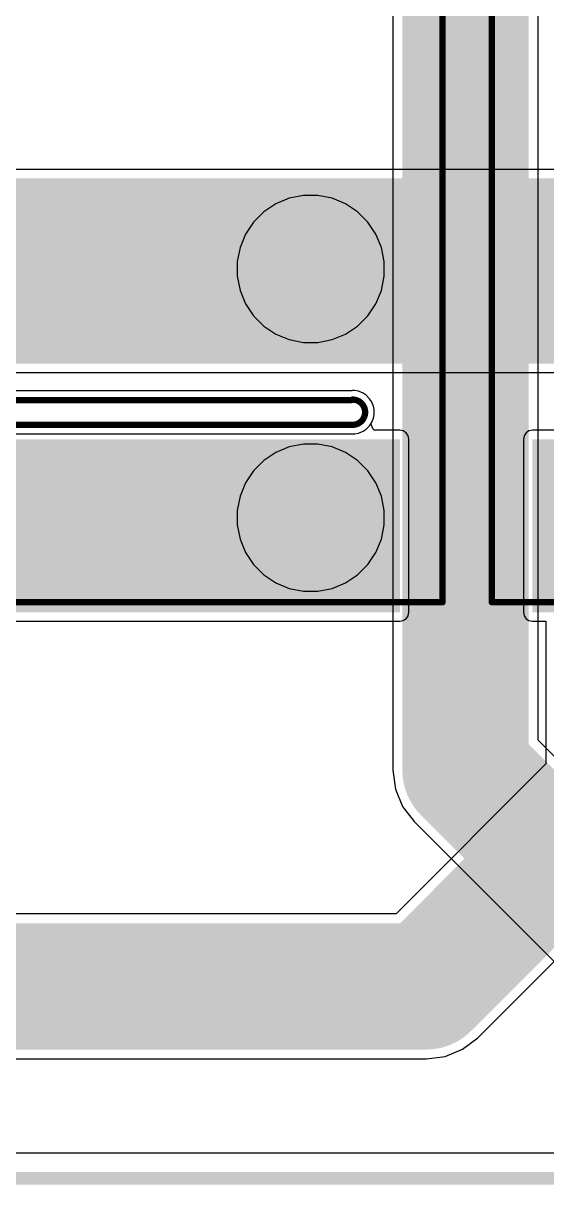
# Model space of a CAD drawing. Header units: millimetres. Extents: x -5 to 123, y 0 to 98.
# Drawn here: x 47.14 to 57.67, y -0.13 to 23.22 of the extents above; entities that cross this region are included whole.
import ezdxf

# ---------------------------------------------------------------- set-up
doc = ezdxf.new("R2010")
doc.units = ezdxf.units.MM
for name, color, linetype in [('BottomLayer', 5, 'Continuous'), ('BottomSolder', 6, 'Continuous'), ('Mechanical2', 216, 'Continuous'), ('MultiLayer', 9, 'Continuous'), ('PadHoleLayer', 156, 'Continuous'), ('TopLayer', 1, 'Continuous'), ('TopOverlay', 2, 'Continuous'), ('TopSolder', 216, 'Continuous')]:
    doc.layers.add(name, color=color, linetype=linetype)

# ---------------------------------------------------------------- blocks, each defined once
blk = doc.blocks.new('G2RL_1A_E2_CV_HA_DC12_90')
at = {"layer": 'TopOverlay', "const_width": 0.127}
for points in [[(14.199, -6.35), (14.199, 6.401)], [(14.199, -6.35), (-14.859, -6.35)]]:
    blk.add_lwpolyline(points, dxfattribs=at)
at = {"layer": 'TopOverlay', "const_width": 0.0635}
blk.add_lwpolyline([(14.167, -6.35, 1), (14.23, -6.35, 1)], format="xyb", close=True, dxfattribs=at)
blk.add_lwpolyline([(14.167, -6.35, 1), (14.23, -6.35, 1)], format="xyb", close=True, dxfattribs=at)
blk = doc.blocks.new('G2RL_1A_E2_CV_HA_DC12_91')
at = {"layer": 'BottomLayer'}
h = blk.add_hatch(color=5, dxfattribs=at)
edge = h.paths.add_edge_path()
edge.add_arc((7.5, 3.75), 1.3, 0, 360)
h = blk.add_hatch(color=5, dxfattribs=at)
edge = h.paths.add_edge_path()
edge.add_arc((12.5, 3.75), 1.3, 0, 360)
at = {"layer": 'BottomSolder'}
h = blk.add_hatch(color=6, dxfattribs=at)
edge = h.paths.add_edge_path()
edge.add_arc((7.5, 3.75), 1.402, 0, 360)
h = blk.add_hatch(color=6, dxfattribs=at)
edge = h.paths.add_edge_path()
edge.add_arc((12.5, 3.75), 1.402, 0, 360)
at = {"layer": 'MultiLayer'}
h = blk.add_hatch(color=9, dxfattribs=at)
edge = h.paths.add_edge_path()
edge.add_arc((7.5, 3.75), 1.3, 0, 360)
h = blk.add_hatch(color=9, dxfattribs=at)
edge = h.paths.add_edge_path()
edge.add_arc((12.5, 3.75), 1.3, 0, 360)
at = {"layer": 'PadHoleLayer'}
h = blk.add_hatch(color=156, dxfattribs=at)
edge = h.paths.add_edge_path()
edge.add_arc((7.5, 3.75), 0.65, 0, 360)
h = blk.add_hatch(color=156, dxfattribs=at)
edge = h.paths.add_edge_path()
edge.add_arc((12.5, 3.75), 0.65, 0, 360)
at = {"layer": 'TopLayer'}
h = blk.add_hatch(color=1, dxfattribs=at)
edge = h.paths.add_edge_path()
edge.add_arc((7.5, 3.75), 1.3, 0, 360)
h = blk.add_hatch(color=1, dxfattribs=at)
edge = h.paths.add_edge_path()
edge.add_arc((12.5, 3.75), 1.3, 0, 360)
at = {"layer": 'TopSolder'}
h = blk.add_hatch(color=216, dxfattribs=at)
edge = h.paths.add_edge_path()
edge.add_arc((7.5, 3.75), 1.402, 0, 360)
h = blk.add_hatch(color=216, dxfattribs=at)
edge = h.paths.add_edge_path()
edge.add_arc((12.5, 3.75), 1.402, 0, 360)
at = {"layer": 'TopOverlay', "const_width": 0.127}
for points in [[(14.199, 6.401), (-14.859, 6.401)], [(14.199, -6.35), (14.199, 6.401)]]:
    blk.add_lwpolyline(points, dxfattribs=at)
at = {"layer": 'TopOverlay', "const_width": 0.0635}
blk.add_lwpolyline([(14.167, 6.401, 1), (14.23, 6.401, 1)], format="xyb", close=True, dxfattribs=at)
blk.add_lwpolyline([(14.167, 6.401, 1), (14.23, 6.401, 1)], format="xyb", close=True, dxfattribs=at)

msp = doc.modelspace()

# ---------------------------------------------------------------- hatches: boundary and pattern name
at = {"layer": 'BottomLayer'}
msp.add_hatch(color=5, dxfattribs=at).paths.add_polyline_path([(54.762, 51.759), (54.762, 9.373), (57.302, 9.373), (57.302, 51.759)])
at = {"layer": 'TopLayer'}
for points in [[(43.637, 16.379), (68.504, 16.379), (68.504, 20.101), (43.637, 20.101)], [(43.637, 11.379), (54.712, 11.379), (54.712, 14.859), (43.637, 14.859)], [(57.379, 11.379), (68.453, 11.379), (68.453, 14.859), (57.379, 14.859)]]:
    msp.add_hatch(color=1, dxfattribs=at).paths.add_polyline_path(points)

# ---------------------------------------------------------------- linework, layer by layer
at = {"layer": 'BottomLayer'}
for p, q in [((54.572, 30.566), (54.572, 8.204)), ((57.493, 8.809), (57.493, 30.566)), ((52.489, 19.702), (52.22, 19.591)), ((52.774, 19.759), (52.489, 19.702)), ((53.065, 19.759), (52.774, 19.759)), ((53.351, 19.702), (53.065, 19.759)), ((53.62, 19.591), (53.351, 19.702)), ((51.978, 19.429), (51.772, 19.223)), ((52.22, 19.591), (51.978, 19.429)), ((53.862, 19.429), (53.62, 19.591)), ((54.068, 19.223), (53.862, 19.429)), ((51.772, 19.223), (51.61, 18.981)), ((54.229, 18.981), (54.068, 19.223)), ((51.61, 18.981), (51.499, 18.712)), ((54.341, 18.712), (54.229, 18.981)), ((51.499, 18.712), (51.442, 18.427)), ((54.398, 18.427), (54.341, 18.712)), ((51.442, 18.427), (51.442, 18.135)), ((54.398, 18.135), (54.398, 18.427)), ((51.442, 18.135), (51.499, 17.85)), ((54.341, 17.85), (54.398, 18.135)), ((51.499, 17.85), (51.61, 17.581)), ((54.229, 17.581), (54.341, 17.85)), ((51.61, 17.581), (51.772, 17.339)), ((54.068, 17.339), (54.229, 17.581)), ((51.772, 17.339), (51.978, 17.133)), ((53.862, 17.133), (54.068, 17.339)), ((51.978, 17.133), (52.22, 16.971)), ((53.62, 16.971), (53.862, 17.133)), ((52.22, 16.971), (52.489, 16.86)), ((52.489, 16.86), (52.774, 16.803)), ((53.065, 16.803), (53.351, 16.86)), ((53.351, 16.86), (53.62, 16.971)), ((52.774, 16.803), (53.065, 16.803)), ((53.713, 15.828), (43.23, 15.828)), ((53.728, 15.833), (53.713, 15.828)), ((53.744, 15.833), (53.728, 15.833)), ((53.76, 15.836), (53.744, 15.833)), ((53.81, 15.836), (53.76, 15.836)), ((53.88, 15.822), (53.81, 15.836)), ((53.973, 15.784), (53.88, 15.822)), ((54.032, 15.744), (53.973, 15.784)), ((53.973, 15.784), (53.973, 15.784)), ((54.103, 15.673), (54.032, 15.744)), ((54.142, 15.614), (54.103, 15.673)), ((54.181, 15.521), (54.142, 15.614)), ((54.195, 15.451), (54.181, 15.521)), ((54.195, 15.35), (54.195, 15.451)), ((54.103, 15.129), (54.142, 15.188)), ((54.142, 15.188), (54.181, 15.281)), ((54.142, 15.188), (54.142, 15.188)), ((54.181, 15.281), (54.195, 15.35)), ((27.749, 14.966), (53.76, 14.966)), ((53.76, 14.966), (53.81, 14.966)), ((53.81, 14.966), (53.88, 14.979)), ((53.88, 14.979), (53.973, 15.018)), ((53.973, 15.018), (54.032, 15.057)), ((54.032, 15.057), (54.103, 15.129)), ((52.774, 14.759), (52.489, 14.702)), ((53.065, 14.759), (52.774, 14.759)), ((53.351, 14.702), (53.065, 14.759)), ((52.22, 14.591), (51.978, 14.429)), ((52.489, 14.702), (52.22, 14.591)), ((53.62, 14.591), (53.351, 14.702)), ((53.862, 14.429), (53.62, 14.591)), ((51.978, 14.429), (51.772, 14.223)), ((54.068, 14.223), (53.862, 14.429)), ((51.772, 14.223), (51.61, 13.981)), ((54.229, 13.981), (54.068, 14.223)), ((51.61, 13.981), (51.499, 13.712)), ((54.341, 13.712), (54.229, 13.981)), ((51.499, 13.712), (51.442, 13.427)), ((54.398, 13.427), (54.341, 13.712)), ((51.442, 13.427), (51.442, 13.135)), ((54.398, 13.135), (54.398, 13.427)), ((51.442, 13.135), (51.499, 12.85)), ((54.341, 12.85), (54.398, 13.135)), ((51.499, 12.85), (51.61, 12.581)), ((54.229, 12.581), (54.341, 12.85)), ((51.61, 12.581), (51.772, 12.339)), ((54.068, 12.339), (54.229, 12.581)), ((51.772, 12.339), (51.978, 12.133)), ((53.862, 12.133), (54.068, 12.339)), ((51.978, 12.133), (52.22, 11.971)), ((52.22, 11.971), (52.489, 11.86)), ((53.351, 11.86), (53.62, 11.971)), ((53.62, 11.971), (53.862, 12.133)), ((52.489, 11.86), (52.774, 11.803)), ((52.774, 11.803), (53.065, 11.803)), ((53.065, 11.803), (53.351, 11.86)), ((60.981, 5.321), (57.493, 8.809)), ((54.572, 8.204), (54.622, 7.826)), ((54.622, 7.826), (54.768, 7.474)), ((54.768, 7.474), (55, 7.172)), ((55, 7.172), (59.343, 2.828)), ((122.504, 0.508), (0.559, 0.508))]:
    msp.add_line(p, q, dxfattribs=at)
at = {"layer": 'BottomLayer', "const_width": 2.54}
for points in [[(56.032, 8.204), (56.032, 30.566)], [(56.032, 8.204), (60.376, 3.861)]]:
    msp.add_lwpolyline(points, dxfattribs=at)
at = {"layer": 'BottomLayer', "const_width": 1.27}
msp.add_lwpolyline([(55.397, 8.204, 1), (56.667, 8.204, 1)], format="xyb", close=True, dxfattribs=at)
msp.add_lwpolyline([(55.397, 8.204, 1), (56.667, 8.204, 1)], format="xyb", close=True, dxfattribs=at)
at = {"layer": 'Mechanical2'}
for points, const_width in [([(43.155, 15.646), (53.746, 15.646)], 0.127), ([(27.749, 15.147), (53.76, 15.147)], 0.127), ([(0, 0), (123, 0)], 0.254)]:
    msp.add_lwpolyline(points, dxfattribs=dict(at, const_width=const_width))
at = {"layer": 'Mechanical2', "const_width": 0.0635}
for points in [[(53.715, 15.646, 1), (53.778, 15.646, 1)], [(53.728, 15.655, 1), (53.791, 15.655, 1)], [(53.982, 15.401, 1), (54.045, 15.401, 1)], [(53.982, 15.401, 1), (54.045, 15.401, 1)], [(53.728, 15.147, 1), (53.791, 15.147, 1)], [(53.728, 15.147, 1), (53.791, 15.147, 1)]]:
    msp.add_lwpolyline(points, format="xyb", close=True, dxfattribs=at)
at = {"layer": 'Mechanical2', "const_width": 0.127}
for points in [[(53.76, 15.655, -0.414214), (54.014, 15.401)], [(54.014, 15.401, -0.414214), (53.76, 15.147)]]:
    msp.add_lwpolyline(points, format="xyb", dxfattribs=at)
at = {"layer": 'MultiLayer'}
for p, q in [((43.155, 15.646), (53.746, 15.646)), ((53.746, 15.646), (53.76, 15.655)), ((53.76, 15.655), (53.81, 15.655)), ((53.81, 15.655), (53.904, 15.616)), ((53.904, 15.616), (53.975, 15.545)), ((53.975, 15.545), (54.014, 15.451)), ((54.014, 15.451), (54.014, 15.401)), ((53.904, 15.186), (53.81, 15.147)), ((53.975, 15.257), (53.904, 15.186)), ((54.014, 15.35), (53.975, 15.257)), ((54.014, 15.401), (54.014, 15.35)), ((53.76, 15.147), (27.749, 15.147)), ((53.81, 15.147), (53.76, 15.147)), ((53.76, 15.147), (53.76, 15.147))]:
    msp.add_line(p, q, dxfattribs=at)
at = {"layer": 'TopLayer'}
for p, q in [((68.504, 20.282), (43.637, 20.282)), ((43.637, 16.198), (68.504, 16.198)), ((53.713, 15.828), (43.23, 15.828)), ((53.728, 15.833), (53.713, 15.828)), ((53.744, 15.833), (53.728, 15.833)), ((53.76, 15.836), (53.744, 15.833)), ((53.81, 15.836), (53.76, 15.836)), ((53.88, 15.822), (53.81, 15.836)), ((53.973, 15.784), (53.88, 15.822)), ((54.032, 15.744), (53.973, 15.784)), ((53.973, 15.784), (53.973, 15.784)), ((54.103, 15.673), (54.032, 15.744)), ((54.142, 15.614), (54.103, 15.673)), ((54.181, 15.521), (54.142, 15.614)), ((54.195, 15.451), (54.181, 15.521)), ((54.195, 15.35), (54.195, 15.451)), ((54.129, 15.167), (54.142, 15.188)), ((54.142, 15.188), (54.181, 15.281)), ((54.142, 15.188), (54.142, 15.188)), ((54.181, 15.281), (54.195, 15.35)), ((54.174, 15.06), (54.129, 15.167)), ((54.193, 15.04), (54.174, 15.06)), ((54.712, 15.04), (54.193, 15.04)), ((54.781, 15.026), (54.712, 15.04)), ((54.84, 14.987), (54.781, 15.026)), ((54.879, 14.928), (54.84, 14.987)), ((57.25, 14.987), (57.211, 14.928)), ((57.309, 15.026), (57.25, 14.987)), ((57.379, 15.04), (57.309, 15.026)), ((68.453, 15.04), (57.379, 15.04)), ((54.893, 14.859), (54.879, 14.928)), ((54.893, 11.379), (54.893, 14.859)), ((57.211, 14.928), (57.197, 14.859)), ((57.197, 14.859), (57.197, 11.379)), ((54.712, 11.198), (54.781, 11.212)), ((54.781, 11.212), (54.84, 11.251)), ((54.84, 11.251), (54.879, 11.31)), ((54.879, 11.31), (54.893, 11.379)), ((57.197, 11.379), (57.211, 11.31)), ((57.211, 11.31), (57.25, 11.251)), ((57.25, 11.251), (57.309, 11.212)), ((57.309, 11.212), (57.379, 11.198)), ((45.064, 11.198), (54.712, 11.198)), ((57.379, 11.198), (57.65, 11.198)), ((57.65, 11.198), (57.65, 8.331)), ((57.65, 8.331), (54.64, 5.321)), ((56.278, 2.828), (60.143, 6.694)), ((54.64, 5.321), (40.156, 5.321)), ((55.975, 2.596), (56.278, 2.828)), ((55.623, 2.45), (55.975, 2.596)), ((40.156, 2.401), (55.245, 2.401)), ((55.245, 2.401), (55.623, 2.45)), ((122.504, 0.508), (0.559, 0.508))]:
    msp.add_line(p, q, dxfattribs=at)
at = {"layer": 'TopLayer', "const_width": 2.54}
for points in [[(55.245, 3.861), (59.11, 7.726)], [(39.141, 3.861), (55.245, 3.861)]]:
    msp.add_lwpolyline(points, dxfattribs=at)
at = {"layer": 'TopLayer', "const_width": 1.27}
msp.add_lwpolyline([(54.61, 3.861, 1), (55.88, 3.861, 1)], format="xyb", close=True, dxfattribs=at)
msp.add_lwpolyline([(54.61, 3.861, 1), (55.88, 3.861, 1)], format="xyb", close=True, dxfattribs=at)

# ---------------------------------------------------------------- block references
at = {"rotation": 270}
for name, p in [('G2RL_1A_E2_CV_HA_DC12_91', (49.17, 25.781)), ('G2RL_1A_E2_CV_HA_DC12_90', (62.911, 25.781))]:
    msp.add_blockref(name, p, dxfattribs=at)

doc.saveas('drawing.dxf')
